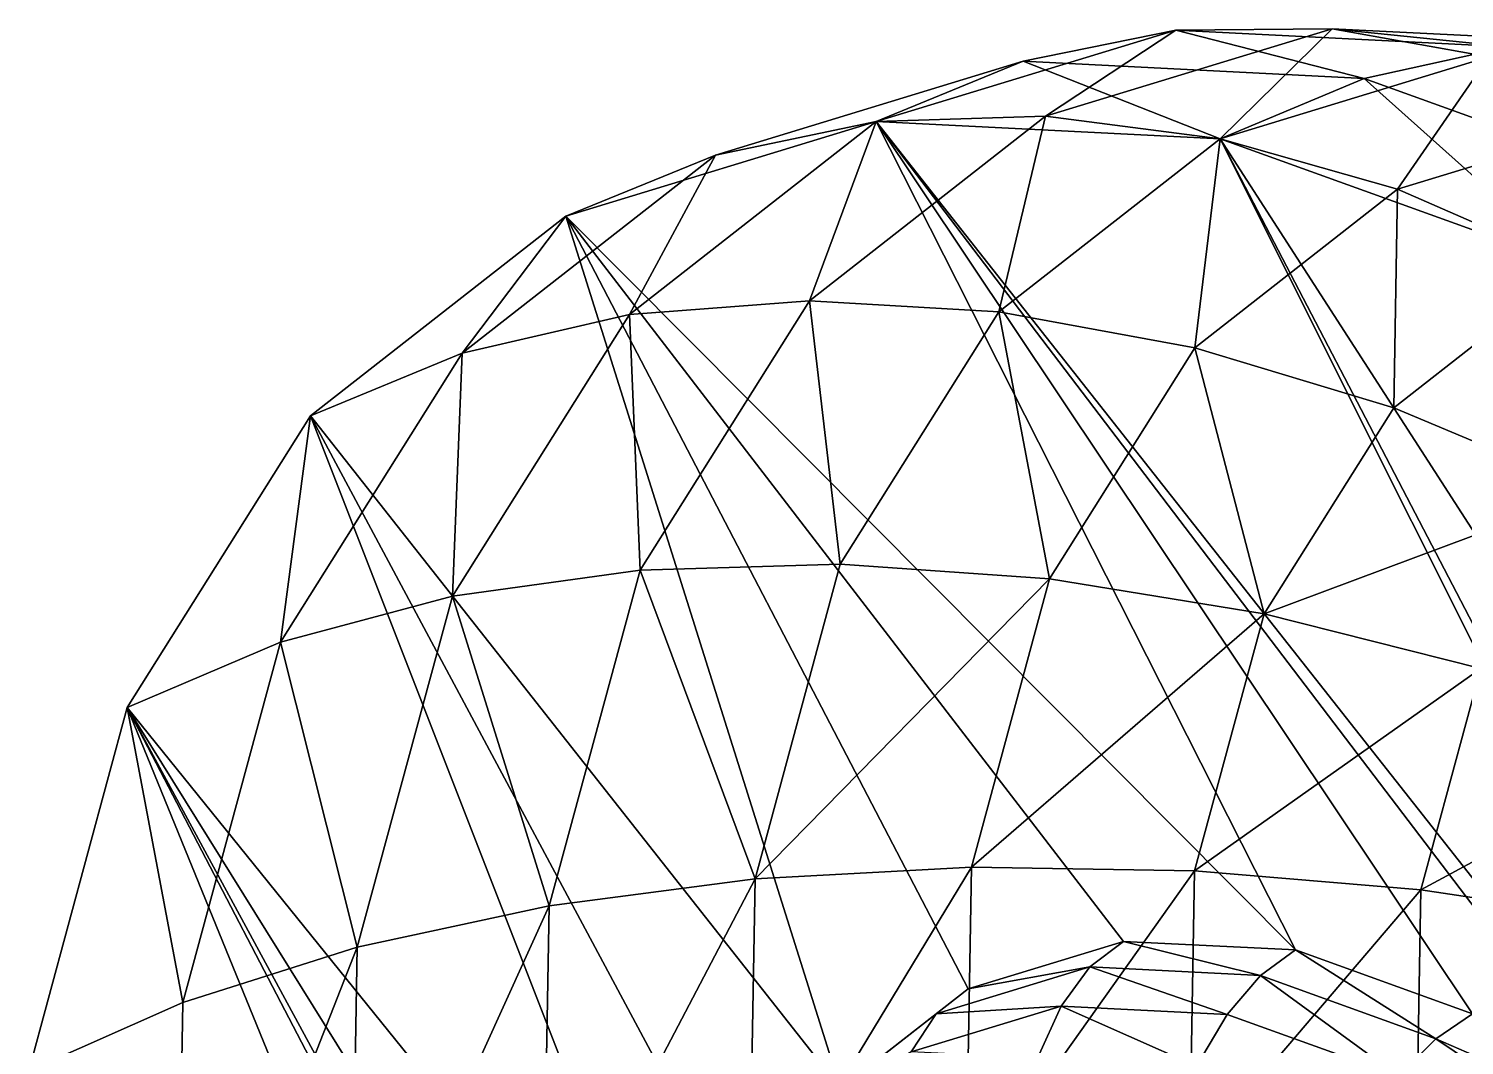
# Model space of a CAD drawing. Extents: x -32 to 38.3, y -16.7 to 82.8.
# Drawn here: x -31.48 to -23.24, y 33 to 38.84 of the extents above; entities that cross this region are included whole.
import ezdxf

# ---------------------------------------------------------------- set-up
doc = ezdxf.new("R2010")
doc.units = 0
doc.header["$MEASUREMENT"] = 0
doc.layers.add('STL2DXF', color=7, linetype='Continuous')

msp = doc.modelspace()

# ---------------------------------------------------------------- linework, layer by layer
at = {"layer": 'STL2DXF'}
for points in [[(-25.7756, 38.6481, 28.4301), (-26.6185, 38.3024, 31.1517), (-24.8985, 38.8267, 29.3839)], [(-25.6475, 38.3339, 32.0276), (-24.8985, 38.8267, 29.3839), (-26.6185, 38.3024, 31.1517)], [(-24.8985, 38.8267, 29.3839), (-23.8184, 38.5502, 26.7393), (-25.7756, 38.6481, 28.4301)], [(-24.8985, 38.8267, 29.3839), (-25.6475, 38.3339, 32.0276), (-24.0023, 38.8354, 30.3368)], [(-24.6445, 38.2038, 32.8571), (-24.0023, 38.8354, 30.3368), (-25.6475, 38.3339, 32.0276)], [(-24.0023, 38.8354, 30.3368), (-22.9918, 38.7314, 27.7366), (-24.8985, 38.8267, 29.3839)], [(-23.8184, 38.5502, 26.7393), (-24.8985, 38.8267, 29.3839), (-22.9918, 38.7314, 27.7366)], [(-24.0023, 38.8354, 30.3368), (-24.6445, 38.2038, 32.8571), (-23.1024, 38.6738, 31.2722)], [(-22.9918, 38.7314, 27.7366), (-24.0023, 38.8354, 30.3368), (-22.1786, 38.7442, 28.7612)], [(-23.1024, 38.6738, 31.2722), (-22.1786, 38.7442, 28.7612), (-24.0023, 38.8354, 30.3368)], [(-22.9918, 38.7314, 27.7366), (-21.803, 37.8231, 25.2873), (-23.8184, 38.5502, 26.7393)], [(-26.6185, 38.3024, 27.4915), (-27.541, 38.1099, 30.2445), (-25.7756, 38.6481, 28.4301)], [(-26.6185, 38.3024, 31.1517), (-25.7756, 38.6481, 28.4301), (-27.541, 38.1099, 30.2445)], [(-25.7756, 38.6481, 28.4301), (-24.6445, 38.2038, 25.7861), (-26.6185, 38.3024, 27.4915)], [(-24.6445, 38.2038, 25.7861), (-25.7756, 38.6481, 28.4301), (-23.8184, 38.5502, 26.7393)], [(-23.6268, 37.9143, 33.6262), (-23.1024, 38.6738, 31.2722), (-24.6445, 38.2038, 32.8571)], [(-23.1024, 38.6738, 31.2722), (-23.6268, 37.9143, 33.6262), (-22.2141, 38.3449, 32.1742)], [(-23.8184, 38.5502, 26.7393), (-22.6117, 37.4703, 24.3216), (-24.6445, 38.2038, 25.7861)], [(-22.6117, 37.4703, 24.3216), (-23.8184, 38.5502, 26.7393), (-21.803, 37.8231, 25.2873)], [(-26.6185, 38.3024, 31.1517), (-27.0019, 37.2739, 33.7184), (-25.6475, 38.3339, 32.0276)], [(-25.9141, 37.2102, 34.4421), (-25.6475, 38.3339, 32.0276), (-27.0019, 37.2739, 33.7184)], [(-25.6475, 38.3339, 32.0276), (-25.9141, 37.2102, 34.4421), (-24.6445, 38.2038, 32.8571)], [(-22.6117, 37.4703, 34.3216), (-22.2141, 38.3449, 32.1742), (-23.6268, 37.9143, 33.6262)], [(-27.541, 38.1099, 30.2445), (-26.6185, 38.3024, 27.4915), (-28.3992, 37.7596, 29.3216)], [(-26.6185, 38.3024, 27.4915), (-24.2131, 33.5466, 27.5538), (-28.3992, 37.7596, 29.3216)], [(-27.541, 38.1099, 30.2445), (-28.0346, 37.1942, 32.9195), (-26.6185, 38.3024, 31.1517)], [(-27.0019, 37.2739, 33.7184), (-26.6185, 38.3024, 31.1517), (-28.0346, 37.1942, 32.9195)], [(-24.6445, 38.2038, 25.7861), (-21.35, 31.6143, 25.9065), (-26.6185, 38.3024, 27.4915)], [(-26.6185, 38.3024, 27.4915), (-21.35, 31.6143, 25.9065), (-22.2202, 32.5208, 26.2597)], [(-26.6185, 38.3024, 27.4915), (-22.2202, 32.5208, 26.2597), (-23.1967, 33.1799, 26.8216)], [(-26.6185, 38.3024, 27.4915), (-23.1967, 33.1799, 26.8216), (-24.2131, 33.5466, 27.5538)], [(-24.7898, 37.004, 35.0781), (-24.6445, 38.2038, 32.8571), (-25.9141, 37.2102, 34.4421)], [(-24.6445, 38.2038, 32.8571), (-24.7898, 37.004, 35.0781), (-23.6268, 37.9143, 33.6262)], [(-22.6117, 37.4703, 24.3216), (-16.0816, 24.9261, 24.3216), (-24.6445, 38.2038, 25.7861)], [(-24.6445, 38.2038, 25.7861), (-16.0816, 24.9261, 24.3216), (-20.6456, 30.522, 25.7861)], [(-24.6445, 38.2038, 25.7861), (-20.6456, 30.522, 25.7861), (-21.35, 31.6143, 25.9065)], [(-28.3992, 37.7596, 29.3216), (-28.9945, 36.9724, 32.059), (-27.541, 38.1099, 30.2445)], [(-28.0346, 37.1942, 32.9195), (-27.541, 38.1099, 30.2445), (-28.9945, 36.9724, 32.059)], [(-23.6483, 36.6591, 35.6157), (-23.6268, 37.9143, 33.6262), (-24.7898, 37.004, 35.0781)], [(-23.6268, 37.9143, 33.6262), (-23.6483, 36.6591, 35.6157), (-22.6117, 37.4703, 34.3216)], [(-28.9945, 36.9724, 32.059), (-28.3992, 37.7596, 29.3216), (-29.8652, 36.6123, 31.1517)], [(-28.3992, 37.7596, 29.3216), (-26.8234, 32.7509, 30.2366), (-29.8652, 36.6123, 31.1517)], [(-28.3992, 37.7596, 29.3216), (-24.2131, 33.5466, 27.5538), (-25.2001, 33.596, 28.4065)], [(-28.3992, 37.7596, 29.3216), (-25.2001, 33.596, 28.4065), (-26.0904, 33.3245, 29.3216)], [(-28.3992, 37.7596, 29.3216), (-26.0904, 33.3245, 29.3216), (-26.8234, 32.7509, 30.2366)], [(-22.5091, 36.1812, 36.0456), (-22.6117, 37.4703, 34.3216), (-23.6483, 36.6591, 35.6157)], [(-28.0346, 37.1942, 32.9195), (-27.9733, 35.7277, 35.294), (-27.0019, 37.2739, 33.7184)], [(-26.8247, 35.7608, 35.919), (-27.0019, 37.2739, 33.7184), (-27.9733, 35.7277, 35.294)], [(-27.0019, 37.2739, 33.7184), (-26.8247, 35.7608, 35.919), (-25.9141, 37.2102, 34.4421)], [(-28.9945, 36.9724, 32.059), (-29.0502, 35.5776, 34.5668), (-28.0346, 37.1942, 32.9195)], [(-27.9733, 35.7277, 35.294), (-28.0346, 37.1942, 32.9195), (-29.0502, 35.5776, 34.5668)], [(-25.624, 35.6763, 36.4311), (-25.9141, 37.2102, 34.4421), (-26.8247, 35.7608, 35.919)], [(-25.9141, 37.2102, 34.4421), (-25.624, 35.6763, 36.4311), (-24.7898, 37.004, 35.0781)], [(-24.3918, 35.4757, 36.8216), (-24.7898, 37.004, 35.0781), (-25.624, 35.6763, 36.4311)], [(-24.7898, 37.004, 35.0781), (-24.3918, 35.4757, 36.8216), (-23.6483, 36.6591, 35.6157)], [(-29.8652, 36.6123, 31.1517), (-30.0369, 35.3131, 33.7498), (-28.9945, 36.9724, 32.059)], [(-29.0502, 35.5776, 34.5668), (-28.9945, 36.9724, 32.059), (-30.0369, 35.3131, 33.7498)], [(-24.3918, 35.4757, 36.8216), (-22.5091, 36.1812, 36.0456), (-23.6483, 36.6591, 35.6157)], [(-30.0369, 35.3131, 33.7498), (-29.8652, 36.6123, 31.1517), (-30.9166, 34.9387, 32.8571)], [(-29.8652, 36.6123, 31.1517), (-27.6318, 30.8712, 31.8216), (-30.9166, 34.9387, 32.8571)], [(-29.8652, 36.6123, 31.1517), (-26.8234, 32.7509, 30.2366), (-27.3492, 31.9141, 31.0894)], [(-29.8652, 36.6123, 31.1517), (-27.3492, 31.9141, 31.0894), (-27.6318, 30.8712, 31.8216)], [(-22.5091, 36.1812, 36.0456), (-24.3918, 35.4757, 36.8216), (-23.1492, 35.1624, 37.0837)], [(-27.9733, 35.7277, 35.294), (-27.3141, 33.9544, 37.1872), (-26.8247, 35.7608, 35.919)], [(-27.3141, 33.9544, 37.1872), (-25.624, 35.6763, 36.4311), (-26.8247, 35.7608, 35.919)], [(-29.0502, 35.5776, 34.5668), (-28.4954, 33.8006, 36.647), (-27.9733, 35.7277, 35.294)], [(-27.3141, 33.9544, 37.1872), (-27.9733, 35.7277, 35.294), (-28.4954, 33.8006, 36.647)], [(-25.624, 35.6763, 36.4311), (-27.3141, 33.9544, 37.1872), (-26.0724, 34.0215, 37.5929)], [(-26.0724, 34.0215, 37.5929), (-24.3918, 35.4757, 36.8216), (-25.624, 35.6763, 36.4311)], [(-30.0369, 35.3131, 33.7498), (-29.5961, 33.5629, 35.9813), (-29.0502, 35.5776, 34.5668)], [(-28.4954, 33.8006, 36.647), (-29.0502, 35.5776, 34.5668), (-29.5961, 33.5629, 35.9813)], [(-24.3918, 35.4757, 36.8216), (-26.0724, 34.0215, 37.5929), (-24.7914, 34.0008, 37.8571)], [(-24.7914, 34.0008, 37.8571), (-23.1492, 35.1624, 37.0837), (-24.3918, 35.4757, 36.8216)], [(-30.9166, 34.9387, 32.8571), (-30.5973, 33.2451, 35.2018), (-30.0369, 35.3131, 33.7498)], [(-29.5961, 33.5629, 35.9813), (-30.0369, 35.3131, 33.7498), (-30.5973, 33.2451, 35.2018)], [(-23.1492, 35.1624, 37.0837), (-24.7914, 34.0008, 37.8571), (-23.4932, 33.8926, 37.9752)], [(-23.4932, 33.8926, 37.9752), (-21.9174, 34.7417, 37.2131), (-23.1492, 35.1624, 37.0837)], [(-30.5973, 33.2451, 35.2018), (-30.9166, 34.9387, 32.8571), (-31.4818, 32.8529, 34.3216)], [(-30.9166, 34.9387, 32.8571), (-24.9517, 20.3086, 34.3216), (-31.4818, 32.8529, 34.3216)], [(-26.9178, 27.257, 32.8571), (-24.9517, 20.3086, 34.3216), (-30.9166, 34.9387, 32.8571)], [(-30.9166, 34.9387, 32.8571), (-27.6318, 30.8712, 31.8216), (-27.652, 29.6932, 32.3834)], [(-30.9166, 34.9387, 32.8571), (-27.652, 29.6932, 32.3834), (-27.4084, 28.4605, 32.7366)], [(-30.9166, 34.9387, 32.8571), (-27.4084, 28.4605, 32.7366), (-26.9178, 27.257, 32.8571)], [(-21.9174, 34.7417, 37.2131), (-23.4932, 33.8926, 37.9752), (-22.1999, 33.6988, 37.9453)], [(-28.5328, 31.624, 37.6852), (-27.3141, 33.9544, 37.1872), (-28.4954, 33.8006, 36.647)], [(-27.3141, 33.9544, 37.1872), (-28.5328, 31.624, 37.6852), (-27.3492, 31.9141, 38.1604)], [(-27.3492, 31.9141, 38.1604), (-26.0724, 34.0215, 37.5929), (-27.3141, 33.9544, 37.1872)], [(-26.0724, 34.0215, 37.5929), (-27.3492, 31.9141, 38.1604), (-26.1045, 32.1524, 38.4845)], [(-26.1045, 32.1524, 38.4845), (-24.7914, 34.0008, 37.8571), (-26.0724, 34.0215, 37.5929)], [(-24.7914, 34.0008, 37.8571), (-26.1045, 32.1524, 38.4845), (-24.82, 32.3349, 38.6517)], [(-24.82, 32.3349, 38.6517), (-23.4932, 33.8926, 37.9752), (-24.7914, 34.0008, 37.8571)], [(-23.4932, 33.8926, 37.9752), (-24.82, 32.3349, 38.6517), (-23.5179, 32.4584, 38.6593)], [(-23.5179, 32.4584, 38.6593), (-22.1999, 33.6988, 37.9453), (-23.4932, 33.8926, 37.9752)], [(-29.6352, 31.2872, 37.0668), (-28.4954, 33.8006, 36.647), (-29.5961, 33.5629, 35.9813)], [(-28.4954, 33.8006, 36.647), (-29.6352, 31.2872, 37.0668), (-28.5328, 31.624, 37.6852)], [(-22.1999, 33.6988, 37.9453), (-23.5179, 32.4584, 38.6593), (-22.2202, 32.5208, 38.5072)], [(-30.6374, 30.9093, 36.3159), (-29.5961, 33.5629, 35.9813), (-30.5973, 33.2451, 35.2018)], [(-29.5961, 33.5629, 35.9813), (-30.6374, 30.9093, 36.3159), (-29.6352, 31.2872, 37.0668)], [(-25.3926, 33.4491, 28.1836), (-26.0904, 33.3245, 29.3216), (-25.2001, 33.596, 28.4065)], [(-25.2001, 33.596, 28.4065), (-24.4141, 33.4002, 27.3382), (-25.3926, 33.4491, 28.1836)], [(-24.4141, 33.4002, 27.3382), (-25.2001, 33.596, 28.4065), (-24.2131, 33.5466, 27.5538)], [(-24.2131, 33.5466, 27.5538), (-23.4064, 33.0367, 26.6122), (-24.4141, 33.4002, 27.3382)], [(-23.4064, 33.0367, 26.6122), (-24.2131, 33.5466, 27.5538), (-23.1967, 33.1799, 26.8216)], [(-26.0904, 33.3245, 29.3216), (-25.3926, 33.4491, 28.1836), (-26.2754, 33.1801, 29.0908)], [(-25.5576, 33.2243, 27.9802), (-26.2754, 33.1801, 29.0908), (-25.3926, 33.4491, 28.1836)], [(-25.3926, 33.4491, 28.1836), (-24.6042, 33.1767, 27.1565), (-25.5576, 33.2243, 27.9802)], [(-24.6042, 33.1767, 27.1565), (-25.3926, 33.4491, 28.1836), (-24.4141, 33.4002, 27.3382)], [(-24.4141, 33.4002, 27.3382), (-23.6225, 32.8225, 26.4492), (-24.6042, 33.1767, 27.1565)], [(-23.6225, 32.8225, 26.4492), (-24.4141, 33.4002, 27.3382), (-23.4064, 33.0367, 26.6122)], [(-26.2754, 33.1801, 29.0908), (-26.8234, 32.7509, 30.2366), (-26.0904, 33.3245, 29.3216)], [(-31.4818, 32.8529, 34.3216), (-30.6374, 30.9093, 36.3159), (-30.5973, 33.2451, 35.2018)], [(-26.2754, 33.1801, 29.0908), (-25.5576, 33.2243, 27.9802), (-26.4176, 32.9622, 28.8641)], [(-25.6922, 32.9253, 27.7997), (-26.4176, 32.9622, 28.8641), (-25.5576, 33.2243, 27.9802)], [(-25.5576, 33.2243, 27.9802), (-24.7803, 32.8797, 27.0119), (-25.6922, 32.9253, 27.7997)], [(-24.7803, 32.8797, 27.0119), (-25.5576, 33.2243, 27.9802), (-24.6042, 33.1767, 27.1565)], [(-26.8234, 32.7509, 30.2366), (-26.2754, 33.1801, 29.0908), (-27.0021, 32.6113, 29.9981)], [(-26.4176, 32.9622, 28.8641), (-27.0021, 32.6113, 29.9981), (-26.2754, 33.1801, 29.0908)], [(-23.6225, 32.8225, 26.4492), (-24.7803, 32.8797, 27.0119), (-24.6042, 33.1767, 27.1565)], [(-22.2202, 32.5208, 26.2597), (-23.4064, 33.0367, 26.6122), (-23.1967, 33.1799, 26.8216)], [(-22.4382, 32.3832, 26.0552), (-23.6225, 32.8225, 26.4492), (-23.4064, 33.0367, 26.6122)], [(-23.4064, 33.0367, 26.6122), (-22.2202, 32.5208, 26.2597), (-22.4382, 32.3832, 26.0552)]]:
    msp.add_3dface(points, dxfattribs=at)

doc.saveas('drawing.dxf')
